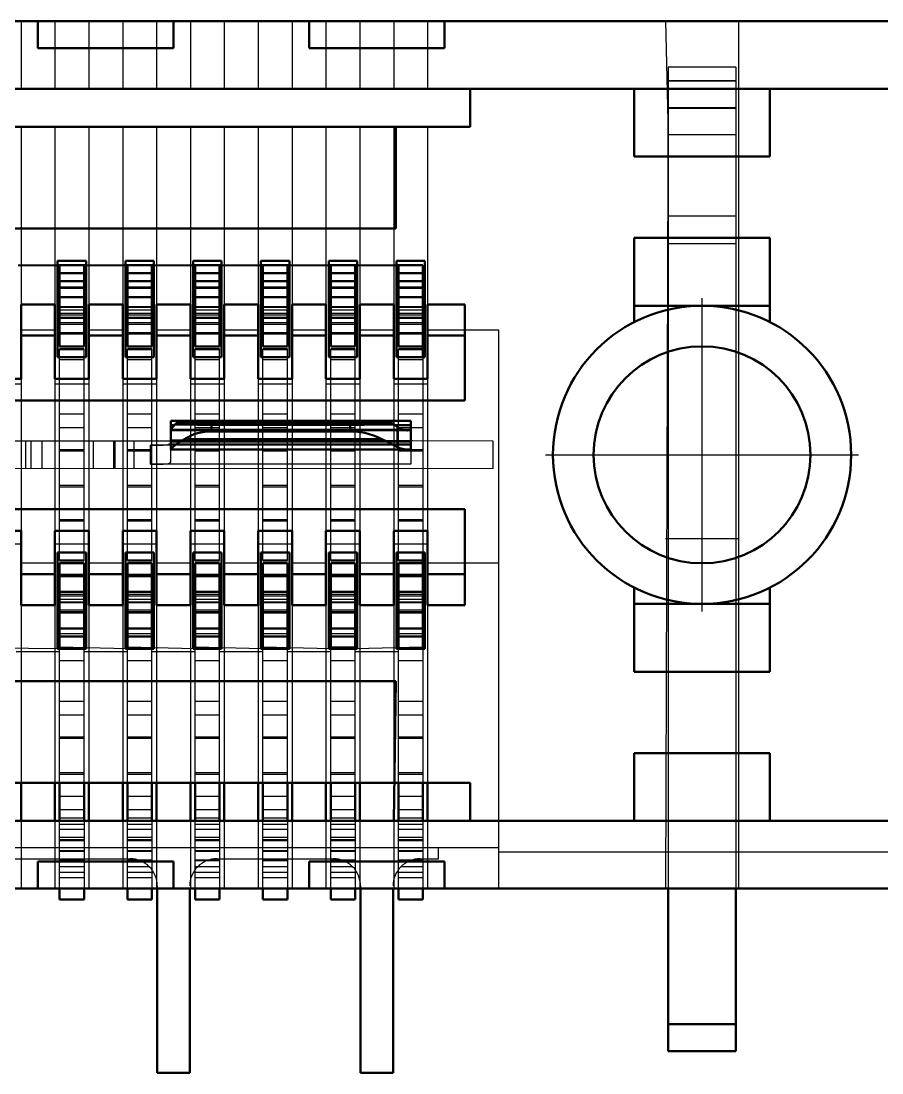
# Model space of a CAD drawing. Header units: inches. Extents: x -1.5 to 1.5, y -0.23 to 0.16.
# Drawn here: x -0.6713 to -0.3536, y -0.228 to 0.16 of the extents above; entities that cross this region are included whole.
import ezdxf

# ---------------------------------------------------------------- set-up
doc = ezdxf.new("R2010")
doc.units = ezdxf.units.IN
doc.header["$MEASUREMENT"] = 0
doc.linetypes.add('Center', pattern=[1.5, 0.45, -0.5, 0.05, -0.5])
doc.linetypes.add('Dashed', pattern=[2, 1, -1])
for name, color, linetype, lineweight in [('AM_4', 7, 'Continuous', 50), ('AM_7', 7, 'Center', 25), ('AM_9', 6, 'Dashed', 25)]:
    doc.layers.add(name, color=color, linetype=linetype, lineweight=lineweight)

msp = doc.modelspace()

# ---------------------------------------------------------------- linework, layer by layer
at = {"layer": 'AM_4'}
for p, q in [((1.505, 0.16), (-1.505, 0.16)), ((-0.665, 0.16), (-0.665, 0.15)), ((-0.615, 0.15), (-0.615, 0.16)), ((-0.565, 0.16), (-0.565, 0.15)), ((-0.515, 0.15), (-0.515, 0.16)), ((-0.665, 0.15), (-0.615, 0.15)), ((-0.565, 0.15), (-0.515, 0.15)), ((1.235, 0.135), (-1.235, 0.135)), ((-0.5055, 0.121), (-0.5055, 0.135)), ((-0.445, 0.135), (-0.445, 0.11)), ((-0.395, 0.135), (-0.395, 0.11)), ((-1.1745, 0.121), (-0.5055, 0.121)), ((-0.533, 0.0835), (-0.533, 0.121)), ((-0.395, 0.11), (-0.445, 0.11)), ((-0.81, 0.0835), (-0.533, 0.0835)), ((-0.445, 0.08), (-0.445, 0.04899)), ((-0.395, 0.08), (-0.445, 0.08)), ((-0.395, 0.08), (-0.395, 0.04899)), ((-0.65775, 0.0715), (-0.65775, 0.036)), ((-0.64725, 0.0715), (-0.65775, 0.0715)), ((-0.64725, 0.07), (-0.65775, 0.07)), ((-0.64725, 0.036), (-0.64725, 0.0715)), ((-0.63275, 0.0715), (-0.63275, 0.036)), ((-0.62225, 0.0715), (-0.63275, 0.0715)), ((-0.62225, 0.07), (-0.63275, 0.07)), ((-0.62225, 0.036), (-0.62225, 0.0715)), ((-0.60775, 0.0715), (-0.60775, 0.036)), ((-0.59725, 0.0715), (-0.60775, 0.0715)), ((-0.59725, 0.07), (-0.60775, 0.07)), ((-0.59725, 0.036), (-0.59725, 0.0715)), ((-0.58275, 0.0715), (-0.58275, 0.036)), ((-0.57225, 0.0715), (-0.58275, 0.0715)), ((-0.57225, 0.07), (-0.58275, 0.07)), ((-0.57225, 0.036), (-0.57225, 0.0715)), ((-0.55775, 0.0715), (-0.55775, 0.036)), ((-0.54725, 0.0715), (-0.55775, 0.0715)), ((-0.54725, 0.07), (-0.55775, 0.07)), ((-0.54725, 0.036), (-0.54725, 0.0715)), ((-0.53275, 0.0715), (-0.53275, 0.036)), ((-0.52225, 0.0715), (-0.53275, 0.0715)), ((-0.523, 0.07), (-0.53275, 0.07)), ((-0.523, 0.07), (-0.523, 0.036)), ((-0.52225, 0.036), (-0.52225, 0.0715)), ((-0.657, 0.03992), (-0.657, 0.06965)), ((-0.648, 0.06698), (-0.657, 0.06698)), ((-0.648, 0.06965), (-0.648, 0.03992)), ((-0.632, 0.03992), (-0.632, 0.06965)), ((-0.623, 0.06698), (-0.632, 0.06698)), ((-0.623, 0.06965), (-0.623, 0.03992)), ((-0.607, 0.03992), (-0.607, 0.06965)), ((-0.598, 0.06698), (-0.607, 0.06698)), ((-0.598, 0.06965), (-0.598, 0.03992)), ((-0.582, 0.03992), (-0.582, 0.06965)), ((-0.573, 0.06698), (-0.582, 0.06698)), ((-0.573, 0.06965), (-0.573, 0.03992)), ((-0.557, 0.03992), (-0.557, 0.06965)), ((-0.548, 0.06698), (-0.557, 0.06698)), ((-0.548, 0.06965), (-0.548, 0.03992)), ((-0.532, 0.03992), (-0.532, 0.06965)), ((-0.523, 0.06698), (-0.532, 0.06698)), ((-0.648, 0.06404), (-0.657, 0.06404)), ((-0.623, 0.06404), (-0.632, 0.06404)), ((-0.598, 0.06404), (-0.607, 0.06404)), ((-0.573, 0.06404), (-0.582, 0.06404)), ((-0.548, 0.06404), (-0.557, 0.06404)), ((-0.523, 0.06404), (-0.532, 0.06404)), ((-0.648, 0.05821), (-0.657, 0.05821)), ((-0.623, 0.05821), (-0.632, 0.05821)), ((-0.598, 0.05821), (-0.607, 0.05821)), ((-0.573, 0.05821), (-0.582, 0.05821)), ((-0.548, 0.05821), (-0.557, 0.05821)), ((-0.523, 0.05821), (-0.532, 0.05821)), ((-0.67125, 0.0555), (-0.67125, 0.028)), ((-0.65875, 0.0555), (-0.67125, 0.0555)), ((-0.65875, 0.028), (-0.65875, 0.0555)), ((-0.64625, 0.0555), (-0.64625, 0.028)), ((-0.63375, 0.0555), (-0.64625, 0.0555)), ((-0.63375, 0.028), (-0.63375, 0.0555)), ((-0.62125, 0.0555), (-0.62125, 0.028)), ((-0.60875, 0.0555), (-0.62125, 0.0555)), ((-0.60875, 0.028), (-0.60875, 0.0555)), ((-0.59625, 0.0555), (-0.59625, 0.028)), ((-0.58375, 0.0555), (-0.59625, 0.0555)), ((-0.58375, 0.028), (-0.58375, 0.0555)), ((-0.57125, 0.0555), (-0.57125, 0.028)), ((-0.55875, 0.0555), (-0.57125, 0.0555)), ((-0.55875, 0.028), (-0.55875, 0.0555)), ((-0.54625, 0.0555), (-0.54625, 0.028)), ((-0.53375, 0.0555), (-0.54625, 0.0555)), ((-0.53375, 0.028), (-0.53375, 0.0555)), ((-0.52125, 0.0555), (-0.52125, 0.028)), ((-0.5075, 0.0555), (-0.52125, 0.0555)), ((-0.5075, 0.02), (-0.5075, 0.0555)), ((-0.395, 0.055), (-0.445, 0.055)), ((-0.648, 0.05055), (-0.657, 0.05055)), ((-0.623, 0.05055), (-0.632, 0.05055)), ((-0.598, 0.05055), (-0.607, 0.05055)), ((-0.573, 0.05055), (-0.582, 0.05055)), ((-0.548, 0.05055), (-0.557, 0.05055)), ((-0.523, 0.05055), (-0.532, 0.05055)), ((-0.65875, 0.044), (-0.67125, 0.044)), ((-0.657, 0.04473), (-0.648, 0.04473)), ((-0.63375, 0.044), (-0.64625, 0.044)), ((-0.632, 0.04473), (-0.623, 0.04473)), ((-0.60875, 0.044), (-0.62125, 0.044)), ((-0.607, 0.04473), (-0.598, 0.04473)), ((-0.58375, 0.044), (-0.59625, 0.044)), ((-0.582, 0.04473), (-0.573, 0.04473)), ((-0.55875, 0.044), (-0.57125, 0.044)), ((-0.557, 0.04473), (-0.548, 0.04473)), ((-0.53375, 0.044), (-0.54625, 0.044)), ((-0.532, 0.04473), (-0.523, 0.04473)), ((-0.5075, 0.044), (-0.52125, 0.044)), ((-0.648, 0.03992), (-0.657, 0.03992)), ((-0.648, 0.039), (-0.657, 0.039)), ((-0.623, 0.03992), (-0.632, 0.03992)), ((-0.623, 0.039), (-0.632, 0.039)), ((-0.598, 0.03992), (-0.607, 0.03992)), ((-0.598, 0.039), (-0.607, 0.039)), ((-0.573, 0.03992), (-0.582, 0.03992)), ((-0.573, 0.039), (-0.582, 0.039)), ((-0.548, 0.03992), (-0.557, 0.03992)), ((-0.548, 0.039), (-0.557, 0.039)), ((-0.523, 0.03992), (-0.532, 0.03992)), ((-0.523, 0.039), (-0.532, 0.039)), ((-0.65775, 0.036), (-0.64725, 0.036)), ((-0.63275, 0.036), (-0.62225, 0.036)), ((-0.60775, 0.036), (-0.59725, 0.036)), ((-0.58275, 0.036), (-0.57225, 0.036)), ((-0.55775, 0.036), (-0.54725, 0.036)), ((-0.53275, 0.036), (-0.52225, 0.036)), ((-0.67125, 0.028), (-0.68375, 0.028)), ((-0.64625, 0.028), (-0.65875, 0.028)), ((-0.62125, 0.028), (-0.63375, 0.028)), ((-0.59625, 0.028), (-0.60875, 0.028)), ((-0.57125, 0.028), (-0.58375, 0.028)), ((-0.54625, 0.028), (-0.55875, 0.028)), ((-0.52125, 0.028), (-0.53375, 0.028)), ((-1.1725, 0.02), (-0.5075, 0.02)), ((-0.61598, 0.00207), (-0.61598, 0.01252)), ((-0.5275, 0.01252), (-0.61598, 0.01252)), ((-0.53422, 0.01169), (-0.61399, 0.01169)), ((-0.5323, 0.01025), (-0.53422, 0.01169)), ((-0.5275, 0.01252), (-0.5275, 0.00209)), ((-0.61463, 0.01098), (-0.61598, 0.01098)), ((-0.54985, 0.01103), (-0.60098, 0.01103)), ((-0.60098, 0.00865), (-0.60098, 0.01103)), ((-0.60098, 0.00865), (-0.54985, 0.00865)), ((-0.54985, 0.00865), (-0.54985, 0.01103)), ((-0.5275, 0.01098), (-0.53327, 0.01098)), ((-0.5323, 0.00287), (-0.5323, 0.01025)), ((-0.5382, 0.00579), (-0.61089, 0.00579)), ((-0.61598, 0.00199), (-0.5287, 0.00199)), ((-0.5075, -0.02), (-1.1725, -0.02)), ((-0.5075, -0.0555), (-0.5075, -0.02)), ((-0.68375, -0.028), (-0.67125, -0.028)), ((-0.67125, -0.028), (-0.67125, -0.0555)), ((-0.65875, -0.0555), (-0.65875, -0.028)), ((-0.65875, -0.028), (-0.64625, -0.028)), ((-0.64625, -0.028), (-0.64625, -0.0555)), ((-0.63375, -0.0555), (-0.63375, -0.028)), ((-0.63375, -0.028), (-0.62125, -0.028)), ((-0.62125, -0.028), (-0.62125, -0.0555)), ((-0.60875, -0.0555), (-0.60875, -0.028)), ((-0.60875, -0.028), (-0.59625, -0.028)), ((-0.59625, -0.028), (-0.59625, -0.0555)), ((-0.58375, -0.0555), (-0.58375, -0.028)), ((-0.58375, -0.028), (-0.57125, -0.028)), ((-0.57125, -0.028), (-0.57125, -0.0555)), ((-0.55875, -0.0555), (-0.55875, -0.028)), ((-0.55875, -0.028), (-0.54625, -0.028)), ((-0.54625, -0.028), (-0.54625, -0.0555)), ((-0.53375, -0.0555), (-0.53375, -0.028)), ((-0.53375, -0.028), (-0.52125, -0.028)), ((-0.52125, -0.028), (-0.52125, -0.0555)), ((-0.65775, -0.036), (-0.65775, -0.0715)), ((-0.64725, -0.036), (-0.65775, -0.036)), ((-0.64725, -0.0715), (-0.64725, -0.036)), ((-0.63275, -0.036), (-0.63275, -0.0715)), ((-0.62225, -0.036), (-0.63275, -0.036)), ((-0.62225, -0.0715), (-0.62225, -0.036)), ((-0.60775, -0.036), (-0.60775, -0.0715)), ((-0.59725, -0.036), (-0.60775, -0.036)), ((-0.59725, -0.0715), (-0.59725, -0.036)), ((-0.58275, -0.036), (-0.58275, -0.0715)), ((-0.57225, -0.036), (-0.58275, -0.036)), ((-0.57225, -0.0715), (-0.57225, -0.036)), ((-0.55775, -0.036), (-0.55775, -0.0715)), ((-0.54725, -0.036), (-0.55775, -0.036)), ((-0.54725, -0.0715), (-0.54725, -0.036)), ((-0.53275, -0.036), (-0.53275, -0.0715)), ((-0.52225, -0.036), (-0.53275, -0.036)), ((-0.523, -0.036), (-0.523, -0.0715)), ((-0.52225, -0.0715), (-0.52225, -0.036)), ((-0.648, -0.039), (-0.657, -0.039)), ((-0.657, -0.0715), (-0.657, -0.03992)), ((-0.648, -0.03992), (-0.657, -0.03992)), ((-0.648, -0.03992), (-0.648, -0.0715)), ((-0.623, -0.039), (-0.632, -0.039)), ((-0.632, -0.0715), (-0.632, -0.03992)), ((-0.623, -0.03992), (-0.632, -0.03992)), ((-0.623, -0.03992), (-0.623, -0.0715)), ((-0.598, -0.039), (-0.607, -0.039)), ((-0.607, -0.0715), (-0.607, -0.03992)), ((-0.598, -0.03992), (-0.607, -0.03992)), ((-0.598, -0.03992), (-0.598, -0.0715)), ((-0.573, -0.039), (-0.582, -0.039)), ((-0.582, -0.0715), (-0.582, -0.03992)), ((-0.573, -0.03992), (-0.582, -0.03992)), ((-0.573, -0.03992), (-0.573, -0.0715)), ((-0.548, -0.039), (-0.557, -0.039)), ((-0.557, -0.0715), (-0.557, -0.03992)), ((-0.548, -0.03992), (-0.557, -0.03992)), ((-0.548, -0.03992), (-0.548, -0.0715)), ((-0.523, -0.039), (-0.532, -0.039)), ((-0.532, -0.0715), (-0.532, -0.03992)), ((-0.523, -0.03992), (-0.532, -0.03992)), ((-0.65875, -0.044), (-0.67125, -0.044)), ((-0.648, -0.04473), (-0.657, -0.04473)), ((-0.63375, -0.044), (-0.64625, -0.044)), ((-0.623, -0.04473), (-0.632, -0.04473)), ((-0.60875, -0.044), (-0.62125, -0.044)), ((-0.598, -0.04473), (-0.607, -0.04473)), ((-0.58375, -0.044), (-0.59625, -0.044)), ((-0.573, -0.04473), (-0.582, -0.04473)), ((-0.55875, -0.044), (-0.57125, -0.044)), ((-0.548, -0.04473), (-0.557, -0.04473)), ((-0.53375, -0.044), (-0.54625, -0.044)), ((-0.523, -0.04473), (-0.532, -0.04473)), ((-0.5075, -0.044), (-0.52125, -0.044)), ((-0.445, -0.04899), (-0.445, -0.08)), ((-0.395, -0.04899), (-0.395, -0.08)), ((-0.648, -0.05055), (-0.657, -0.05055)), ((-0.623, -0.05055), (-0.632, -0.05055)), ((-0.598, -0.05055), (-0.607, -0.05055)), ((-0.573, -0.05055), (-0.582, -0.05055)), ((-0.548, -0.05055), (-0.557, -0.05055)), ((-0.523, -0.05055), (-0.532, -0.05055)), ((-0.65875, -0.0555), (-0.67125, -0.0555)), ((-0.63375, -0.0555), (-0.64625, -0.0555)), ((-0.60875, -0.0555), (-0.62125, -0.0555)), ((-0.58375, -0.0555), (-0.59625, -0.0555)), ((-0.55875, -0.0555), (-0.57125, -0.0555)), ((-0.53375, -0.0555), (-0.54625, -0.0555)), ((-0.5075, -0.0555), (-0.52125, -0.0555)), ((-0.395, -0.055), (-0.445, -0.055)), ((-0.648, -0.05821), (-0.657, -0.05821)), ((-0.623, -0.05821), (-0.632, -0.05821)), ((-0.598, -0.05821), (-0.607, -0.05821)), ((-0.573, -0.05821), (-0.582, -0.05821)), ((-0.548, -0.05821), (-0.557, -0.05821)), ((-0.523, -0.05821), (-0.532, -0.05821)), ((-0.648, -0.06404), (-0.657, -0.06404)), ((-0.623, -0.06404), (-0.632, -0.06404)), ((-0.598, -0.06404), (-0.607, -0.06404)), ((-0.573, -0.06404), (-0.582, -0.06404)), ((-0.548, -0.06404), (-0.557, -0.06404)), ((-0.523, -0.06404), (-0.532, -0.06404)), ((-0.657, -0.06698), (-0.648, -0.06698)), ((-0.632, -0.06698), (-0.623, -0.06698)), ((-0.607, -0.06698), (-0.598, -0.06698)), ((-0.582, -0.06698), (-0.573, -0.06698)), ((-0.557, -0.06698), (-0.548, -0.06698)), ((-0.532, -0.06698), (-0.523, -0.06698)), ((-0.65775, -0.0715), (-0.64725, -0.0715)), ((-0.63275, -0.0715), (-0.62225, -0.0715)), ((-0.60775, -0.0715), (-0.59725, -0.0715)), ((-0.58275, -0.0715), (-0.57225, -0.0715)), ((-0.55775, -0.0715), (-0.54725, -0.0715)), ((-0.53275, -0.0715), (-0.52225, -0.0715)), ((-0.395, -0.08), (-0.445, -0.08)), ((-0.533, -0.0835), (-0.81, -0.0835)), ((-0.533, -0.0835), (-0.53375, -0.135)), ((-0.445, -0.11), (-0.445, -0.135)), ((-0.395, -0.11), (-0.445, -0.11)), ((-0.395, -0.11), (-0.395, -0.135)), ((-0.5055, -0.121), (-1.1745, -0.121)), ((-0.67125, -0.121), (-0.67125, -0.135)), ((-0.65875, -0.121), (-0.65875, -0.135)), ((-0.657, -0.135), (-0.657, -0.121)), ((-0.648, -0.121), (-0.648, -0.135)), ((-0.64625, -0.121), (-0.64625, -0.135)), ((-0.63375, -0.121), (-0.63375, -0.135)), ((-0.632, -0.135), (-0.632, -0.121)), ((-0.623, -0.121), (-0.623, -0.135)), ((-0.62125, -0.121), (-0.62125, -0.135)), ((-0.60875, -0.121), (-0.60875, -0.135)), ((-0.607, -0.135), (-0.607, -0.121)), ((-0.598, -0.121), (-0.598, -0.135)), ((-0.59625, -0.121), (-0.59625, -0.135)), ((-0.58375, -0.121), (-0.58375, -0.135)), ((-0.582, -0.135), (-0.582, -0.121)), ((-0.573, -0.121), (-0.573, -0.135)), ((-0.57125, -0.121), (-0.57125, -0.135)), ((-0.55875, -0.121), (-0.55875, -0.135)), ((-0.557, -0.135), (-0.557, -0.121)), ((-0.548, -0.121), (-0.548, -0.135)), ((-0.54625, -0.121), (-0.54625, -0.135)), ((-0.532, -0.135), (-0.532, -0.121)), ((-0.523, -0.121), (-0.523, -0.135)), ((-0.52125, -0.121), (-0.52125, -0.135)), ((-0.5055, -0.135), (-0.5055, -0.121)), ((-1.235, -0.135), (1.235, -0.135)), ((-0.665, -0.15), (-0.665, -0.16)), ((-0.615, -0.15), (-0.665, -0.15)), ((-0.615, -0.16), (-0.615, -0.15)), ((-0.565, -0.15), (-0.565, -0.16)), ((-0.515, -0.15), (-0.565, -0.15)), ((-0.515, -0.16), (-0.515, -0.15)), ((-1.505, -0.16), (1.505, -0.16)), ((-0.657, -0.164), (-0.657, -0.16)), ((-0.648, -0.16), (-0.648, -0.164)), ((-0.632, -0.164), (-0.632, -0.16)), ((-0.623, -0.16), (-0.623, -0.164)), ((-0.621, -0.16), (-0.621, -0.228)), ((-0.609, -0.228), (-0.609, -0.16)), ((-0.607, -0.164), (-0.607, -0.16)), ((-0.598, -0.16), (-0.598, -0.164)), ((-0.582, -0.164), (-0.582, -0.16)), ((-0.573, -0.16), (-0.573, -0.164)), ((-0.557, -0.164), (-0.557, -0.16)), ((-0.548, -0.16), (-0.548, -0.164)), ((-0.546, -0.16), (-0.546, -0.228)), ((-0.534, -0.228), (-0.534, -0.16)), ((-0.532, -0.164), (-0.532, -0.16)), ((-0.523, -0.16), (-0.523, -0.164)), ((-0.4325, -0.16), (-0.4325, -0.22)), ((-0.4075, -0.16), (-0.4075, -0.22)), ((-0.648, -0.164), (-0.657, -0.164)), ((-0.623, -0.164), (-0.632, -0.164)), ((-0.598, -0.164), (-0.607, -0.164)), ((-0.573, -0.164), (-0.582, -0.164)), ((-0.548, -0.164), (-0.557, -0.164)), ((-0.523, -0.164), (-0.532, -0.164)), ((-0.4075, -0.21), (-0.4325, -0.21)), ((-0.4075, -0.22), (-0.4325, -0.22)), ((-0.621, -0.228), (-0.609, -0.228)), ((-0.546, -0.228), (-0.534, -0.228))]:
    msp.add_line(p, q, dxfattribs=at)
for points in [[(-0.61399, 0.01169), (-0.61486, 0.01072), (-0.61553, 0.00992), (-0.61586, 0.00943), (-0.61598, 0.00912)], [(-0.61399, 0.01169), (-0.61328, 0.0116), (-0.61249, 0.0115), (-0.61161, 0.01142), (-0.61064, 0.01134), (-0.60961, 0.01127), (-0.6085, 0.01121), (-0.60734, 0.01116), (-0.60614, 0.01111), (-0.60489, 0.01108), (-0.60361, 0.01105), (-0.60231, 0.01104), (-0.60101, 0.01103), (-0.60098, 0.01103)], [(-0.54985, 0.01103), (-0.5481, 0.01104), (-0.54637, 0.01106), (-0.54467, 0.01109), (-0.543, 0.01114), (-0.54139, 0.0112), (-0.53985, 0.01127), (-0.53837, 0.01135), (-0.53699, 0.01144), (-0.5357, 0.01155), (-0.53452, 0.01166), (-0.53422, 0.01169)], [(-0.60098, 0.00865), (-0.60229, 0.00861), (-0.60359, 0.00847), (-0.60487, 0.00826), (-0.60611, 0.00796), (-0.60732, 0.00757), (-0.60848, 0.00711), (-0.60959, 0.00657), (-0.61063, 0.00596), (-0.61089, 0.00579)], [(-0.5382, 0.00579), (-0.53966, 0.00652), (-0.5412, 0.00715), (-0.5428, 0.00767), (-0.54446, 0.00808), (-0.54616, 0.00839), (-0.54789, 0.00858), (-0.54963, 0.00865), (-0.54985, 0.00865)], [(-0.5323, 0.01025), (-0.53149, 0.00975), (-0.53065, 0.00937), (-0.52981, 0.00913), (-0.52895, 0.00902), (-0.5287, 0.00901)], [(-0.5287, 0.00901), (-0.52785, 0.00908), (-0.5275, 0.00915)], [(-0.61089, 0.00579), (-0.61265, 0.00475), (-0.61412, 0.00376), (-0.61518, 0.00295), (-0.61583, 0.00234), (-0.61598, 0.00207)], [(-0.5323, 0.00287), (-0.53417, 0.00383), (-0.53653, 0.00501), (-0.5382, 0.00579)], [(-0.5323, 0.00287), (-0.53114, 0.00239), (-0.52995, 0.0021), (-0.52876, 0.00199), (-0.5287, 0.00199)], [(-0.5287, 0.00199), (-0.5275, 0.00209), (-0.5275, 0.00209)]]:
    msp.add_lwpolyline(points, dxfattribs=at)
for radius in [0.055, 0.04]:
    msp.add_circle((-0.42, 0), radius, dxfattribs=at)
at = {"layer": 'AM_7'}
for p, q in [((-0.42, -0.05775), (-0.42, 0.05775)), ((-0.47775, 0), (-0.36225, 0))]:
    msp.add_line(p, q, dxfattribs=at)
at = {"layer": 'AM_9'}
for p, q in [((-0.67125, 0.16), (-0.67125, 0.135)), ((-0.65875, 0.16), (-0.65875, 0.135)), ((-0.64625, 0.16), (-0.64625, 0.135)), ((-0.63375, 0.16), (-0.63375, 0.135)), ((-0.62125, 0.16), (-0.62125, 0.135)), ((-0.60875, 0.16), (-0.60875, 0.135)), ((-0.59625, 0.16), (-0.59625, 0.135)), ((-0.58375, 0.16), (-0.58375, 0.135)), ((-0.57125, 0.16), (-0.57125, 0.135)), ((-0.55875, 0.16), (-0.55875, 0.135)), ((-0.54625, 0.16), (-0.54625, 0.135)), ((-0.53375, 0.16), (-0.53375, 0.135)), ((-0.52125, 0.16), (-0.52125, 0.135)), ((-0.4335, 0.16), (-0.4325, 0.118)), ((-0.4065, 0.16), (-0.4065, -0.16)), ((-0.4325, 0.143), (-0.4335, -0.16)), ((-0.4075, 0.143), (-0.4325, 0.143)), ((-0.4075, 0.143), (-0.4075, -0.16)), ((-0.4075, 0.138), (-0.4325, 0.138)), ((-0.4325, 0.138), (-0.4325, -0.16)), ((-0.4075, 0.13784), (-0.4325, 0.13784)), ((-0.4075, 0.128), (-0.4325, 0.128)), ((-0.4325, 0.12784), (-0.4075, 0.12784)), ((-0.67125, 0.121), (-0.67125, 0.0555)), ((-0.65875, 0.121), (-0.65875, 0.0555)), ((-0.64625, 0.121), (-0.64625, 0.0555)), ((-0.63375, 0.121), (-0.63375, 0.0555)), ((-0.62125, 0.121), (-0.62125, 0.0555)), ((-0.60875, 0.121), (-0.60875, 0.0555)), ((-0.59625, 0.121), (-0.59625, 0.0555)), ((-0.58375, 0.121), (-0.58375, 0.0555)), ((-0.57125, 0.121), (-0.57125, 0.0555)), ((-0.55875, 0.121), (-0.55875, 0.0555)), ((-0.54625, 0.121), (-0.54625, 0.0555)), ((-0.53375, 0.121), (-0.53375, 0.0555)), ((-0.52125, 0.121), (-0.52125, 0.0555)), ((-0.4075, 0.118), (-0.4325, 0.118)), ((-0.4075, 0.088), (-0.4325, 0.088)), ((-0.4325, 0.078), (-0.4075, 0.078)), ((-0.65775, 0.07), (-0.67225, 0.07)), ((-0.63275, 0.07), (-0.64725, 0.07)), ((-0.60775, 0.07), (-0.62225, 0.07)), ((-0.58275, 0.07), (-0.59725, 0.07)), ((-0.55775, 0.07), (-0.57225, 0.07)), ((-0.53275, 0.07), (-0.54725, 0.07)), ((-0.65775, 0.06965), (-0.67225, 0.06965)), ((-0.648, 0.06684), (-0.657, 0.06684)), ((-0.63275, 0.06965), (-0.64725, 0.06965)), ((-0.623, 0.06684), (-0.632, 0.06684)), ((-0.60775, 0.06965), (-0.62225, 0.06965)), ((-0.598, 0.06684), (-0.607, 0.06684)), ((-0.58275, 0.06965), (-0.59725, 0.06965)), ((-0.573, 0.06684), (-0.582, 0.06684)), ((-0.55775, 0.06965), (-0.57225, 0.06965)), ((-0.548, 0.06684), (-0.557, 0.06684)), ((-0.53275, 0.06965), (-0.54725, 0.06965)), ((-0.523, 0.06684), (-0.532, 0.06684)), ((-0.648, 0.06188), (-0.657, 0.06188)), ((-0.648, 0.06134), (-0.657, 0.06134)), ((-0.623, 0.06188), (-0.632, 0.06188)), ((-0.623, 0.06134), (-0.632, 0.06134)), ((-0.598, 0.06188), (-0.607, 0.06188)), ((-0.598, 0.06134), (-0.607, 0.06134)), ((-0.573, 0.06188), (-0.582, 0.06188)), ((-0.573, 0.06134), (-0.582, 0.06134)), ((-0.548, 0.06188), (-0.557, 0.06188)), ((-0.548, 0.06134), (-0.557, 0.06134)), ((-0.523, 0.06188), (-0.532, 0.06188)), ((-0.523, 0.06134), (-0.532, 0.06134)), ((-0.648, 0.05453), (-0.657, 0.05453)), ((-0.648, 0.05437), (-0.657, 0.05437)), ((-0.623, 0.05453), (-0.632, 0.05453)), ((-0.623, 0.05437), (-0.632, 0.05437)), ((-0.598, 0.05453), (-0.607, 0.05453)), ((-0.598, 0.05437), (-0.607, 0.05437)), ((-0.573, 0.05453), (-0.582, 0.05453)), ((-0.573, 0.05437), (-0.582, 0.05437)), ((-0.548, 0.05453), (-0.557, 0.05453)), ((-0.548, 0.05437), (-0.557, 0.05437)), ((-0.523, 0.05453), (-0.532, 0.05453)), ((-0.523, 0.05437), (-0.532, 0.05437)), ((-0.648, 0.05334), (-0.657, 0.05334)), ((-0.648, 0.05217), (-0.657, 0.05217)), ((-0.648, 0.05156), (-0.657, 0.05156)), ((-0.623, 0.05334), (-0.632, 0.05334)), ((-0.623, 0.05217), (-0.632, 0.05217)), ((-0.623, 0.05156), (-0.632, 0.05156)), ((-0.598, 0.05334), (-0.607, 0.05334)), ((-0.598, 0.05217), (-0.607, 0.05217)), ((-0.598, 0.05156), (-0.607, 0.05156)), ((-0.573, 0.05334), (-0.582, 0.05334)), ((-0.573, 0.05217), (-0.582, 0.05217)), ((-0.573, 0.05156), (-0.582, 0.05156)), ((-0.548, 0.05334), (-0.557, 0.05334)), ((-0.548, 0.05217), (-0.557, 0.05217)), ((-0.548, 0.05156), (-0.557, 0.05156)), ((-0.523, 0.05334), (-0.532, 0.05334)), ((-0.523, 0.05217), (-0.532, 0.05217)), ((-0.523, 0.05156), (-0.532, 0.05156)), ((-0.648, 0.04866), (-0.657, 0.04866)), ((-0.648, 0.04811), (-0.657, 0.04811)), ((-0.623, 0.04866), (-0.632, 0.04866)), ((-0.623, 0.04811), (-0.632, 0.04811)), ((-0.598, 0.04866), (-0.607, 0.04866)), ((-0.598, 0.04811), (-0.607, 0.04811)), ((-0.573, 0.04866), (-0.582, 0.04866)), ((-0.573, 0.04811), (-0.582, 0.04811)), ((-0.548, 0.04866), (-0.557, 0.04866)), ((-0.548, 0.04811), (-0.557, 0.04811)), ((-0.523, 0.04866), (-0.532, 0.04866)), ((-0.523, 0.04811), (-0.532, 0.04811)), ((-0.65875, 0.046), (-0.67125, 0.046)), ((-0.648, 0.04503), (-0.657, 0.04503)), ((-0.63375, 0.046), (-0.64625, 0.046)), ((-0.623, 0.04503), (-0.632, 0.04503)), ((-0.60875, 0.046), (-0.62125, 0.046)), ((-0.598, 0.04503), (-0.607, 0.04503)), ((-0.58375, 0.046), (-0.59625, 0.046)), ((-0.573, 0.04503), (-0.582, 0.04503)), ((-0.55875, 0.046), (-0.57125, 0.046)), ((-0.548, 0.04503), (-0.557, 0.04503)), ((-0.53375, 0.046), (-0.54625, 0.046)), ((-0.523, 0.04503), (-0.532, 0.04503)), ((-0.495, 0.046), (-0.52125, 0.046)), ((-0.495, -0.16), (-0.495, 0.046)), ((-0.657, -0.039), (-0.657, 0.039)), ((-0.648, -0.039), (-0.648, 0.039)), ((-0.632, -0.039), (-0.632, 0.039)), ((-0.623, -0.039), (-0.623, 0.039)), ((-0.607, -0.039), (-0.607, 0.039)), ((-0.598, -0.039), (-0.598, 0.039)), ((-0.582, -0.039), (-0.582, 0.039)), ((-0.573, -0.039), (-0.573, 0.039)), ((-0.557, -0.039), (-0.557, 0.039)), ((-0.548, -0.039), (-0.548, 0.039)), ((-0.532, -0.039), (-0.532, 0.039)), ((-0.648, 0.035), (-0.657, 0.035)), ((-0.623, 0.035), (-0.632, 0.035)), ((-0.598, 0.035), (-0.607, 0.035)), ((-0.573, 0.035), (-0.582, 0.035)), ((-0.548, 0.035), (-0.557, 0.035)), ((-0.523, 0.035), (-0.532, 0.035)), ((-0.523, 0.036), (-0.523, -0.036)), ((-0.67125, 0.028), (-0.67125, -0.028)), ((-0.65875, 0.028), (-0.65875, -0.028)), ((-0.64625, 0.028), (-0.64625, -0.028)), ((-0.63375, 0.028), (-0.63375, -0.028)), ((-0.62125, 0.028), (-0.62125, -0.028)), ((-0.60875, 0.028), (-0.60875, -0.028)), ((-0.59625, 0.028), (-0.59625, -0.028)), ((-0.58375, 0.028), (-0.58375, -0.028)), ((-0.57125, 0.028), (-0.57125, -0.028)), ((-0.55875, 0.028), (-0.55875, -0.028)), ((-0.54625, 0.028), (-0.54625, -0.028)), ((-0.53375, 0.028), (-0.53375, -0.028)), ((-0.52125, 0.028), (-0.52125, -0.028)), ((-0.67125, 0.026), (-0.68375, 0.026)), ((-0.64625, 0.026), (-0.65875, 0.026)), ((-0.62125, 0.026), (-0.63375, 0.026)), ((-0.59625, 0.026), (-0.60875, 0.026)), ((-0.57125, 0.026), (-0.58375, 0.026)), ((-0.54625, 0.026), (-0.55875, 0.026)), ((-0.52125, 0.026), (-0.53375, 0.026)), ((-0.648, 0.015), (-0.657, 0.015)), ((-0.623, 0.015), (-0.632, 0.015)), ((-0.598, 0.015), (-0.607, 0.015)), ((-0.573, 0.015), (-0.582, 0.015)), ((-0.548, 0.015), (-0.557, 0.015)), ((-0.523, 0.015), (-0.532, 0.015)), ((-0.648, 0.01), (-0.657, 0.01)), ((-0.623, 0.01), (-0.632, 0.01)), ((-0.5275, 0.00929), (-0.61598, 0.00929)), ((-0.61598, 0.00901), (-0.5287, 0.00901)), ((-0.53327, 0.01098), (-0.61463, 0.01098)), ((-0.598, 0.01), (-0.607, 0.01)), ((-0.573, 0.01), (-0.582, 0.01)), ((-0.548, 0.01), (-0.557, 0.01)), ((-0.523, 0.01), (-0.532, 0.01)), ((-0.5275, 0.005), (-1.18299, 0.005)), ((-0.66949, -0.005), (-0.66949, 0.005)), ((-0.66748, -0.005), (-0.66748, 0.005)), ((-0.66346, -0.005), (-0.66346, 0.005)), ((-0.64453, -0.005), (-0.64453, 0.005)), ((-0.63701, -0.005), (-0.63701, 0.005)), ((-0.63657, -0.005), (-0.63657, 0.005)), ((-0.62952, -0.005), (-0.62952, 0.005)), ((-0.49701, 0.005), (-0.61598, 0.00551)), ((-0.5275, 0.00472), (-0.61598, 0.00472)), ((-0.5275, 0.0039), (-0.61598, 0.0039)), ((-0.49701, -0.005), (-0.49701, 0.005)), ((-0.648, 0.00188), (-0.657, 0.00188)), ((-0.648, 0.00134), (-0.657, 0.00134)), ((-0.62348, 0.00188), (-0.632, 0.00188)), ((-0.62348, 0.00134), (-0.632, 0.00134)), ((-0.5275, 0.0035), (-0.62348, 0.0035)), ((-0.62348, -0.0035), (-0.62348, 0.0035)), ((-0.61598, -0.00262), (-0.61598, 0.00199)), ((-0.598, 0.00188), (-0.607, 0.00188)), ((-0.598, 0.00134), (-0.607, 0.00134)), ((-0.573, 0.00188), (-0.582, 0.00188)), ((-0.573, 0.00134), (-0.582, 0.00134)), ((-0.548, 0.00188), (-0.557, 0.00188)), ((-0.548, 0.00134), (-0.557, 0.00134)), ((-0.523, 0.00188), (-0.532, 0.00188)), ((-0.523, 0.00134), (-0.532, 0.00134)), ((-0.5275, 0.00197), (-0.5275, -0.0035)), ((-0.5275, -0.0035), (-0.62348, -0.0035)), ((-0.49701, -0.005), (-1.1525, -0.00551)), ((-0.648, -0.01134), (-0.657, -0.01134)), ((-0.623, -0.01134), (-0.632, -0.01134)), ((-0.598, -0.01134), (-0.607, -0.01134)), ((-0.573, -0.01134), (-0.582, -0.01134)), ((-0.548, -0.01134), (-0.557, -0.01134)), ((-0.523, -0.01134), (-0.532, -0.01134)), ((-0.648, -0.01189), (-0.657, -0.01189)), ((-0.623, -0.01189), (-0.632, -0.01189)), ((-0.598, -0.01189), (-0.607, -0.01189)), ((-0.573, -0.01189), (-0.582, -0.01189)), ((-0.548, -0.01189), (-0.557, -0.01189)), ((-0.523, -0.01189), (-0.532, -0.01189)), ((-0.648, -0.0201), (-0.657, -0.0201)), ((-0.623, -0.0201), (-0.632, -0.0201)), ((-0.598, -0.0201), (-0.607, -0.0201)), ((-0.573, -0.0201), (-0.582, -0.0201)), ((-0.548, -0.0201), (-0.557, -0.0201)), ((-0.523, -0.0201), (-0.532, -0.0201)), ((-0.648, -0.024), (-0.657, -0.024)), ((-0.648, -0.02446), (-0.657, -0.02446)), ((-0.623, -0.024), (-0.632, -0.024)), ((-0.623, -0.02446), (-0.632, -0.02446)), ((-0.598, -0.024), (-0.607, -0.024)), ((-0.598, -0.02446), (-0.607, -0.02446)), ((-0.573, -0.024), (-0.582, -0.024)), ((-0.573, -0.02446), (-0.582, -0.02446)), ((-0.548, -0.024), (-0.557, -0.024)), ((-0.548, -0.02446), (-0.557, -0.02446)), ((-0.523, -0.024), (-0.532, -0.024)), ((-0.523, -0.02446), (-0.532, -0.02446)), ((-0.4065, -0.031), (-0.4335, -0.031)), ((-0.67125, -0.033), (-0.68375, -0.033)), ((-0.64625, -0.033), (-0.65875, -0.033)), ((-0.62125, -0.033), (-0.63375, -0.033)), ((-0.59625, -0.033), (-0.60875, -0.033)), ((-0.57125, -0.033), (-0.58375, -0.033)), ((-0.54625, -0.033), (-0.55875, -0.033)), ((-0.52125, -0.033), (-0.53375, -0.033)), ((-0.65875, -0.04), (-0.67125, -0.04)), ((-0.63375, -0.04), (-0.64625, -0.04)), ((-0.60875, -0.04), (-0.62125, -0.04)), ((-0.58375, -0.04), (-0.59625, -0.04)), ((-0.55875, -0.04), (-0.57125, -0.04)), ((-0.53375, -0.04), (-0.54625, -0.04)), ((-0.495, -0.04), (-0.52125, -0.04)), ((-0.648, -0.04411), (-0.657, -0.04411)), ((-0.648, -0.04503), (-0.657, -0.04503)), ((-0.623, -0.04411), (-0.632, -0.04411)), ((-0.623, -0.04503), (-0.632, -0.04503)), ((-0.598, -0.04411), (-0.607, -0.04411)), ((-0.598, -0.04503), (-0.607, -0.04503)), ((-0.573, -0.04411), (-0.582, -0.04411)), ((-0.573, -0.04503), (-0.582, -0.04503)), ((-0.548, -0.04411), (-0.557, -0.04411)), ((-0.548, -0.04503), (-0.557, -0.04503)), ((-0.523, -0.04411), (-0.532, -0.04411)), ((-0.523, -0.04503), (-0.532, -0.04503)), ((-0.648, -0.05156), (-0.657, -0.05156)), ((-0.648, -0.05217), (-0.657, -0.05217)), ((-0.648, -0.05334), (-0.657, -0.05334)), ((-0.623, -0.05156), (-0.632, -0.05156)), ((-0.623, -0.05217), (-0.632, -0.05217)), ((-0.623, -0.05334), (-0.632, -0.05334)), ((-0.598, -0.05156), (-0.607, -0.05156)), ((-0.598, -0.05217), (-0.607, -0.05217)), ((-0.598, -0.05334), (-0.607, -0.05334)), ((-0.573, -0.05156), (-0.582, -0.05156)), ((-0.573, -0.05217), (-0.582, -0.05217)), ((-0.573, -0.05334), (-0.582, -0.05334)), ((-0.548, -0.05156), (-0.557, -0.05156)), ((-0.548, -0.05217), (-0.557, -0.05217)), ((-0.548, -0.05334), (-0.557, -0.05334)), ((-0.523, -0.05156), (-0.532, -0.05156)), ((-0.523, -0.05217), (-0.532, -0.05217)), ((-0.523, -0.05334), (-0.532, -0.05334)), ((-0.67125, -0.0555), (-0.67125, -0.121)), ((-0.65875, -0.0555), (-0.65875, -0.121)), ((-0.648, -0.05437), (-0.657, -0.05437)), ((-0.657, -0.05453), (-0.648, -0.05453)), ((-0.648, -0.05734), (-0.657, -0.05734)), ((-0.648, -0.05789), (-0.657, -0.05789)), ((-0.64625, -0.0555), (-0.64625, -0.121)), ((-0.63375, -0.0555), (-0.63375, -0.121)), ((-0.623, -0.05437), (-0.632, -0.05437)), ((-0.632, -0.05453), (-0.623, -0.05453)), ((-0.623, -0.05734), (-0.632, -0.05734)), ((-0.623, -0.05789), (-0.632, -0.05789)), ((-0.62125, -0.0555), (-0.62125, -0.121)), ((-0.60875, -0.0555), (-0.60875, -0.121)), ((-0.598, -0.05437), (-0.607, -0.05437)), ((-0.607, -0.05453), (-0.598, -0.05453)), ((-0.598, -0.05734), (-0.607, -0.05734)), ((-0.598, -0.05789), (-0.607, -0.05789)), ((-0.59625, -0.0555), (-0.59625, -0.121)), ((-0.58375, -0.0555), (-0.58375, -0.121)), ((-0.573, -0.05437), (-0.582, -0.05437)), ((-0.582, -0.05453), (-0.573, -0.05453)), ((-0.573, -0.05734), (-0.582, -0.05734)), ((-0.573, -0.05789), (-0.582, -0.05789)), ((-0.57125, -0.0555), (-0.57125, -0.121)), ((-0.55875, -0.0555), (-0.55875, -0.121)), ((-0.548, -0.05437), (-0.557, -0.05437)), ((-0.557, -0.05453), (-0.548, -0.05453)), ((-0.548, -0.05734), (-0.557, -0.05734)), ((-0.548, -0.05789), (-0.557, -0.05789)), ((-0.54625, -0.0555), (-0.54625, -0.121)), ((-0.53375, -0.0555), (-0.53375, -0.121)), ((-0.523, -0.05437), (-0.532, -0.05437)), ((-0.532, -0.05453), (-0.523, -0.05453)), ((-0.523, -0.05734), (-0.532, -0.05734)), ((-0.523, -0.05789), (-0.532, -0.05789)), ((-0.52125, -0.0555), (-0.52125, -0.121)), ((-0.648, -0.066), (-0.657, -0.066)), ((-0.648, -0.06684), (-0.657, -0.06684)), ((-0.623, -0.066), (-0.632, -0.066)), ((-0.623, -0.06684), (-0.632, -0.06684)), ((-0.598, -0.066), (-0.607, -0.066)), ((-0.598, -0.06684), (-0.607, -0.06684)), ((-0.573, -0.066), (-0.582, -0.066)), ((-0.573, -0.06684), (-0.582, -0.06684)), ((-0.548, -0.066), (-0.557, -0.066)), ((-0.548, -0.06684), (-0.557, -0.06684)), ((-0.523, -0.066), (-0.532, -0.066)), ((-0.523, -0.06684), (-0.532, -0.06684)), ((-0.657, -0.07151), (-0.707, -0.071)), ((-0.657, -0.07269), (-0.673, -0.07269)), ((-0.632, -0.07151), (-0.657, -0.071)), ((-0.657, -0.121), (-0.657, -0.07151)), ((-0.648, -0.121), (-0.648, -0.07151)), ((-0.632, -0.07269), (-0.648, -0.07269)), ((-0.607, -0.07151), (-0.632, -0.071)), ((-0.632, -0.121), (-0.632, -0.07151)), ((-0.623, -0.121), (-0.623, -0.07151)), ((-0.607, -0.07269), (-0.623, -0.07269)), ((-0.582, -0.07151), (-0.607, -0.071)), ((-0.607, -0.121), (-0.607, -0.07151)), ((-0.598, -0.121), (-0.598, -0.07151)), ((-0.582, -0.07269), (-0.598, -0.07269)), ((-0.557, -0.07151), (-0.582, -0.071)), ((-0.582, -0.121), (-0.582, -0.07151)), ((-0.573, -0.121), (-0.573, -0.07151)), ((-0.557, -0.07269), (-0.573, -0.07269)), ((-0.548, -0.071), (-0.557, -0.071)), ((-0.557, -0.121), (-0.557, -0.07151)), ((-0.523, -0.071), (-0.548, -0.07151)), ((-0.548, -0.121), (-0.548, -0.07151)), ((-0.532, -0.07269), (-0.548, -0.07269)), ((-0.532, -0.121), (-0.532, -0.07151)), ((-0.523, -0.0715), (-0.523, -0.121)), ((-0.648, -0.076), (-0.657, -0.076)), ((-0.623, -0.076), (-0.632, -0.076)), ((-0.598, -0.076), (-0.607, -0.076)), ((-0.573, -0.076), (-0.582, -0.076)), ((-0.548, -0.076), (-0.557, -0.076)), ((-0.523, -0.076), (-0.532, -0.076)), ((-0.648, -0.091), (-0.657, -0.091)), ((-0.623, -0.091), (-0.632, -0.091)), ((-0.598, -0.091), (-0.607, -0.091)), ((-0.573, -0.091), (-0.582, -0.091)), ((-0.548, -0.091), (-0.557, -0.091)), ((-0.523, -0.091), (-0.532, -0.091)), ((-0.648, -0.096), (-0.657, -0.096)), ((-0.623, -0.096), (-0.632, -0.096)), ((-0.598, -0.096), (-0.607, -0.096)), ((-0.573, -0.096), (-0.582, -0.096)), ((-0.548, -0.096), (-0.557, -0.096)), ((-0.523, -0.096), (-0.532, -0.096)), ((-0.648, -0.10411), (-0.657, -0.10411)), ((-0.648, -0.10466), (-0.657, -0.10466)), ((-0.623, -0.10411), (-0.632, -0.10411)), ((-0.623, -0.10466), (-0.632, -0.10466)), ((-0.598, -0.10411), (-0.607, -0.10411)), ((-0.598, -0.10466), (-0.607, -0.10466)), ((-0.573, -0.10411), (-0.582, -0.10411)), ((-0.573, -0.10466), (-0.582, -0.10466)), ((-0.548, -0.10411), (-0.557, -0.10411)), ((-0.548, -0.10466), (-0.557, -0.10466)), ((-0.523, -0.10411), (-0.532, -0.10411)), ((-0.523, -0.10466), (-0.532, -0.10466)), ((-0.648, -0.11734), (-0.657, -0.11734)), ((-0.648, -0.11789), (-0.657, -0.11789)), ((-0.623, -0.11734), (-0.632, -0.11734)), ((-0.623, -0.11789), (-0.632, -0.11789)), ((-0.598, -0.11734), (-0.607, -0.11734)), ((-0.598, -0.11789), (-0.607, -0.11789)), ((-0.573, -0.11734), (-0.582, -0.11734)), ((-0.573, -0.11789), (-0.582, -0.11789)), ((-0.548, -0.11734), (-0.557, -0.11734)), ((-0.548, -0.11789), (-0.557, -0.11789)), ((-0.523, -0.11734), (-0.532, -0.11734)), ((-0.523, -0.11789), (-0.532, -0.11789)), ((-0.648, -0.126), (-0.657, -0.126)), ((-0.623, -0.126), (-0.632, -0.126)), ((-0.598, -0.126), (-0.607, -0.126)), ((-0.573, -0.126), (-0.582, -0.126)), ((-0.548, -0.126), (-0.557, -0.126)), ((-0.523, -0.126), (-0.532, -0.126)), ((-0.648, -0.131), (-0.657, -0.131)), ((-0.623, -0.131), (-0.632, -0.131)), ((-0.598, -0.131), (-0.607, -0.131)), ((-0.573, -0.131), (-0.582, -0.131)), ((-0.548, -0.131), (-0.557, -0.131)), ((-0.523, -0.131), (-0.532, -0.131)), ((-0.67125, -0.135), (-0.67125, -0.16)), ((-0.65875, -0.135), (-0.65875, -0.16)), ((-0.648, -0.13401), (-0.657, -0.13401)), ((-0.657, -0.16), (-0.657, -0.135)), ((-0.648, -0.135), (-0.648, -0.16)), ((-0.64625, -0.135), (-0.64625, -0.16)), ((-0.63375, -0.135), (-0.63375, -0.16)), ((-0.623, -0.13401), (-0.632, -0.13401)), ((-0.632, -0.16), (-0.632, -0.135)), ((-0.623, -0.135), (-0.623, -0.16)), ((-0.62125, -0.135), (-0.62125, -0.16)), ((-0.60875, -0.135), (-0.60875, -0.16)), ((-0.598, -0.13401), (-0.607, -0.13401)), ((-0.607, -0.16), (-0.607, -0.135)), ((-0.598, -0.135), (-0.598, -0.16)), ((-0.59625, -0.135), (-0.59625, -0.16)), ((-0.58375, -0.135), (-0.58375, -0.16)), ((-0.573, -0.13401), (-0.582, -0.13401)), ((-0.582, -0.16), (-0.582, -0.135)), ((-0.573, -0.135), (-0.573, -0.16)), ((-0.57125, -0.135), (-0.57125, -0.16)), ((-0.55875, -0.135), (-0.55875, -0.16)), ((-0.548, -0.13401), (-0.557, -0.13401)), ((-0.557, -0.16), (-0.557, -0.135)), ((-0.548, -0.135), (-0.548, -0.16)), ((-0.54625, -0.135), (-0.54625, -0.16)), ((-0.53375, -0.135), (-0.53375, -0.16)), ((-0.523, -0.13401), (-0.532, -0.13401)), ((-0.532, -0.16), (-0.532, -0.135)), ((-0.523, -0.135), (-0.523, -0.16)), ((-0.52125, -0.135), (-0.52125, -0.16)), ((-0.648, -0.13637), (-0.657, -0.13637)), ((-0.648, -0.13817), (-0.657, -0.13817)), ((-0.623, -0.13637), (-0.632, -0.13637)), ((-0.623, -0.13817), (-0.632, -0.13817)), ((-0.598, -0.13637), (-0.607, -0.13637)), ((-0.598, -0.13817), (-0.607, -0.13817)), ((-0.573, -0.13637), (-0.582, -0.13637)), ((-0.573, -0.13817), (-0.582, -0.13817)), ((-0.548, -0.13637), (-0.557, -0.13637)), ((-0.548, -0.13817), (-0.557, -0.13817)), ((-0.523, -0.13637), (-0.532, -0.13637)), ((-0.523, -0.13817), (-0.532, -0.13817)), ((-0.648, -0.14117), (-0.657, -0.14117)), ((-0.648, -0.14203), (-0.657, -0.14203)), ((-0.648, -0.14238), (-0.657, -0.14238)), ((-0.623, -0.14117), (-0.632, -0.14117)), ((-0.623, -0.14203), (-0.632, -0.14203)), ((-0.623, -0.14238), (-0.632, -0.14238)), ((-0.598, -0.14117), (-0.607, -0.14117)), ((-0.598, -0.14203), (-0.607, -0.14203)), ((-0.598, -0.14238), (-0.607, -0.14238)), ((-0.573, -0.14117), (-0.582, -0.14117)), ((-0.573, -0.14203), (-0.582, -0.14203)), ((-0.573, -0.14238), (-0.582, -0.14238)), ((-0.548, -0.14117), (-0.557, -0.14117)), ((-0.548, -0.14203), (-0.557, -0.14203)), ((-0.548, -0.14238), (-0.557, -0.14238)), ((-0.523, -0.14117), (-0.532, -0.14117)), ((-0.523, -0.14203), (-0.532, -0.14203)), ((-0.523, -0.14238), (-0.532, -0.14238)), ((-0.495, -0.145), (-1.185, -0.145)), ((-0.648, -0.1461), (-0.657, -0.1461)), ((-0.648, -0.14634), (-0.657, -0.14634)), ((-0.623, -0.1461), (-0.632, -0.1461)), ((-0.623, -0.14634), (-0.632, -0.14634)), ((-0.598, -0.1461), (-0.607, -0.1461)), ((-0.598, -0.14634), (-0.607, -0.14634)), ((-0.573, -0.1461), (-0.582, -0.1461)), ((-0.573, -0.14634), (-0.582, -0.14634)), ((-0.548, -0.1461), (-0.557, -0.1461)), ((-0.548, -0.14634), (-0.557, -0.14634)), ((-0.523, -0.1461), (-0.532, -0.1461)), ((-0.523, -0.14634), (-0.532, -0.14634)), ((-0.51725, -0.149), (-0.51725, -0.145)), ((-0.345, -0.14655), (-0.495, -0.14655)), ((-0.674, -0.149), (-0.631, -0.149)), ((-0.648, -0.14957), (-0.657, -0.14957)), ((-0.648, -0.14971), (-0.657, -0.14971)), ((-0.623, -0.14957), (-0.632, -0.14957)), ((-0.623, -0.14971), (-0.632, -0.14971)), ((-0.598, -0.14957), (-0.607, -0.14957)), ((-0.598, -0.14971), (-0.607, -0.14971)), ((-0.599, -0.149), (-0.556, -0.149)), ((-0.573, -0.14957), (-0.582, -0.14957)), ((-0.573, -0.14971), (-0.582, -0.14971)), ((-0.548, -0.14957), (-0.557, -0.14957)), ((-0.548, -0.14971), (-0.557, -0.14971)), ((-0.523, -0.14957), (-0.532, -0.14957)), ((-0.523, -0.14971), (-0.532, -0.14971)), ((-0.524, -0.149), (-0.51725, -0.149)), ((-0.648, -0.152), (-0.657, -0.152)), ((-0.648, -0.15404), (-0.657, -0.15404)), ((-0.62386, -0.152), (-0.632, -0.152)), ((-0.623, -0.15404), (-0.632, -0.15404)), ((-0.598, -0.152), (-0.607, -0.152)), ((-0.598, -0.15404), (-0.607, -0.15404)), ((-0.573, -0.152), (-0.582, -0.152)), ((-0.573, -0.15404), (-0.582, -0.15404)), ((-0.54886, -0.152), (-0.557, -0.152)), ((-0.548, -0.15404), (-0.557, -0.15404)), ((-0.523, -0.15404), (-0.532, -0.15404)), ((-0.523, -0.152), (-0.53114, -0.152)), ((-0.648, -0.156), (-0.657, -0.156)), ((-0.623, -0.156), (-0.632, -0.156)), ((-0.621, -0.159), (-0.621, -0.16)), ((-0.598, -0.156), (-0.607, -0.156)), ((-0.573, -0.156), (-0.582, -0.156)), ((-0.548, -0.156), (-0.557, -0.156)), ((-0.546, -0.159), (-0.546, -0.16)), ((-0.523, -0.156), (-0.532, -0.156))]:
    msp.add_line(p, q, dxfattribs=at)
for points in [[(-0.62348, 0.0035), (-0.621, 0.00351), (-0.6188, 0.00356), (-0.61714, 0.00375), (-0.61619, 0.00417), (-0.61598, 0.00465)], [(-0.62348, -0.0035), (-0.621, -0.0035), (-0.6188, -0.00346), (-0.61713, -0.00331), (-0.61618, -0.00298), (-0.61598, -0.00262)]]:
    msp.add_lwpolyline(points, dxfattribs=at)
for centre, start, end in [((-0.631, -0.159), 0, 90), ((-0.599, -0.159), 90, 180), ((-0.556, -0.159), 0, 90), ((-0.524, -0.159), 90, 180)]:
    msp.add_arc(centre, 0.01, start, end, dxfattribs=at)

doc.saveas('drawing.dxf')
